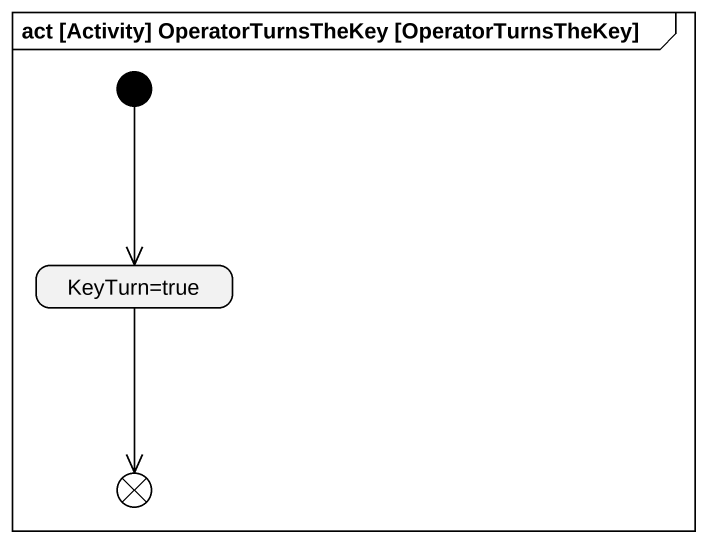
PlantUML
@startuml
mainframe act [Activity] OperatorTurnsTheKey [OperatorTurnsTheKey]
hide empty description
state "KeyTurn=true" as KeyTurn_true
state flowfinal1 <<end>>
[*] --> KeyTurn_true
KeyTurn_true --> flowfinal1
@enduml
